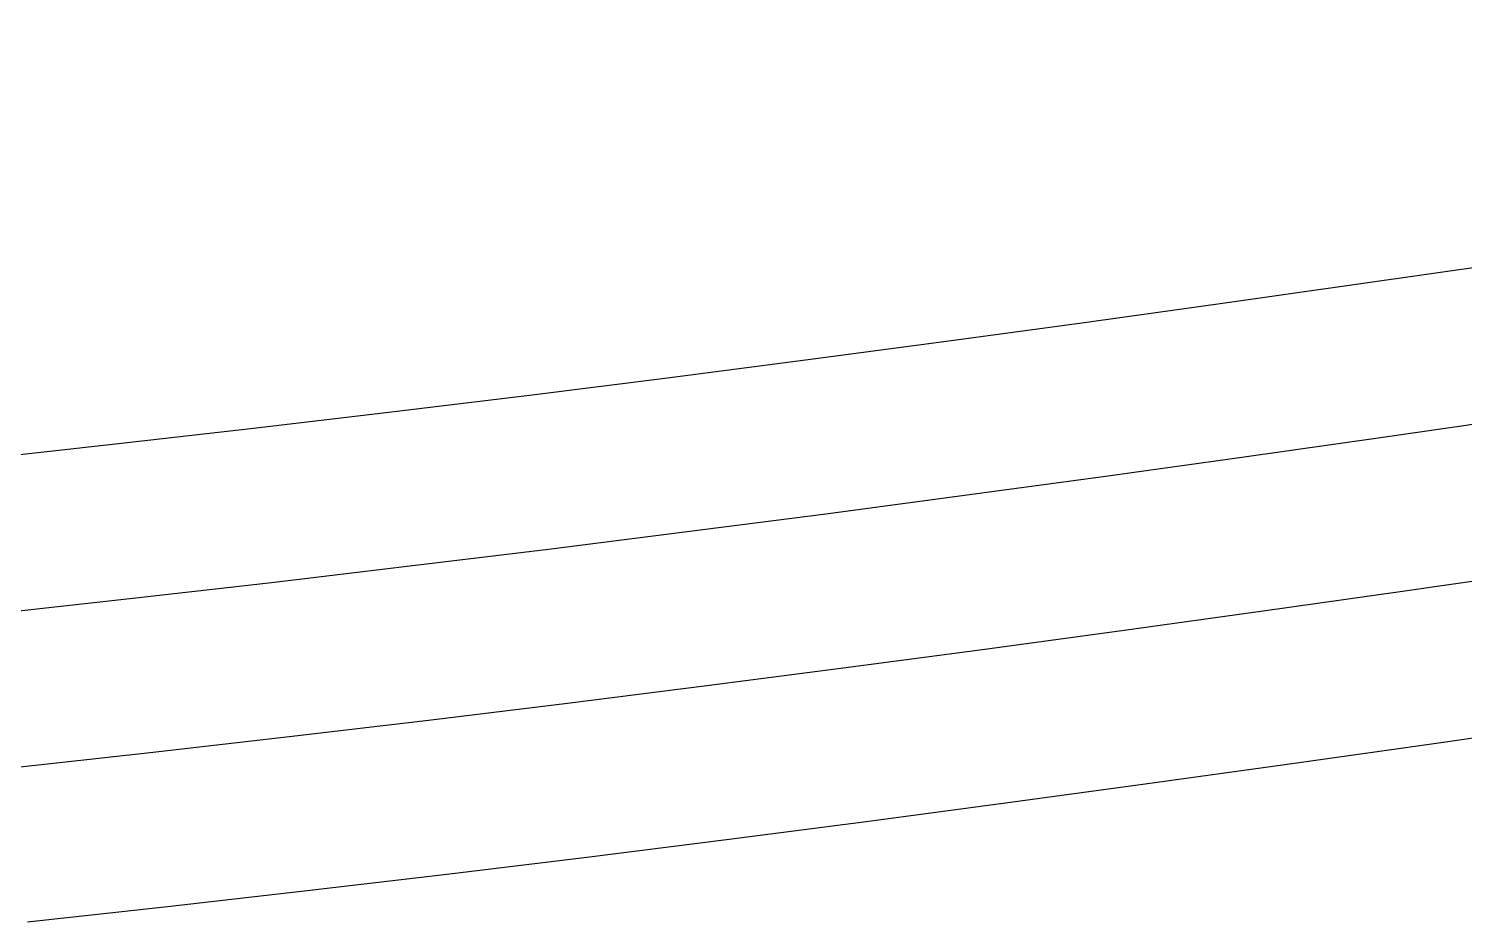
# Model space of a CAD drawing. Header units: metres. Extents: x 307927 to 319454, y 7427883 to 7434056.
# Drawn here: x 309707.78 to 309747.1, y 7432540.73 to 7432565.2 of the extents above; entities that cross this region are included whole.
import ezdxf

# ---------------------------------------------------------------- set-up
doc = ezdxf.new("R2010")
doc.units = ezdxf.units.M
doc.header["$LTSCALE"] = 10
doc.layers.get('0').update_dxf_attribs({"color": 255})
doc.layers.add('Jundiai - Layout MRS_v4_2013-mod$0$--Estudo MRS - Alternativa 1', color=2, linetype='Continuous', lineweight=30)
doc.layers.add('Jundiai - Layout MRS_v4_2013-mod$0$X-VIA-A-REMANEJAR', color=2, linetype='Continuous')

# ---------------------------------------------------------------- blocks, each defined once
blk = doc.blocks.new('ACAD_Jundiai-plataforma-acucar_Rn_2020 09 10 - GEOFERENCIADO')
at = {"layer": 'Jundiai - Layout MRS_v4_2013-mod$0$--Estudo MRS - Alternativa 1', "lineweight": 30}
for points in [[(309786.69, 7432560.397), (309782.872, 7432559.791), (309779.056, 7432559.187), (309775.241, 7432558.587), (309771.436, 7432557.992), (309767.627, 7432557.4), (309763.819, 7432556.815), (309760.013, 7432556.235), (309756.208, 7432555.662), (309752.404, 7432555.097), (309748.602, 7432554.541), (309744.801, 7432553.993), (309741.001, 7432553.456), (309737.202, 7432552.929), (309733.404, 7432552.413), (309729.606, 7432551.909), (309725.81, 7432551.418), (309722.014, 7432550.941), (309718.219, 7432550.477), (309714.425, 7432550.029), (309710.631, 7432549.596), (309706.838, 7432549.179)], [(309789.842, 7432565.202), (309786.022, 7432564.594), (309782.205, 7432563.988), (309778.392, 7432563.385), (309774.581, 7432562.785), (309770.782, 7432562.191), (309766.978, 7432561.6), (309763.176, 7432561.016), (309759.377, 7432560.437), (309755.579, 7432559.866), (309751.784, 7432559.302), (309747.991, 7432558.747), (309744.2, 7432558.201), (309740.411, 7432557.665), (309736.624, 7432557.139), (309732.838, 7432556.625), (309729.054, 7432556.123), (309725.272, 7432555.634), (309721.491, 7432555.158), (309717.712, 7432554.697), (309713.934, 7432554.25), (309710.158, 7432553.819), (309706.383, 7432553.405)]]:
    blk.add_lwpolyline(points, dxfattribs=at)
at = {"layer": 'Jundiai - Layout MRS_v4_2013-mod$0$X-VIA-A-REMANEJAR', "lineweight": 30}
for points in [[(309788.026, 7432552.002), (309784.205, 7432551.396), (309780.383, 7432550.791), (309776.563, 7432550.19), (309772.745, 7432549.593), (309768.925, 7432549), (309765.105, 7432548.412), (309761.285, 7432547.831), (309757.465, 7432547.256), (309753.644, 7432546.688), (309749.823, 7432546.129), (309746.002, 7432545.579), (309742.18, 7432545.038), (309738.358, 7432544.508), (309734.534, 7432543.989), (309730.71, 7432543.481), (309726.886, 7432542.987), (309723.06, 7432542.505), (309719.233, 7432542.038), (309715.406, 7432541.585), (309711.577, 7432541.148), (309707.748, 7432540.728)], [(309787.358, 7432556.2), (309783.538, 7432555.593), (309779.72, 7432554.989), (309775.902, 7432554.388), (309772.091, 7432553.792), (309768.276, 7432553.2), (309764.462, 7432552.613), (309760.649, 7432552.033), (309756.836, 7432551.459), (309753.024, 7432550.893), (309749.213, 7432550.335), (309745.402, 7432549.786), (309741.591, 7432549.247), (309737.78, 7432548.718), (309733.969, 7432548.201), (309730.158, 7432547.695), (309726.348, 7432547.202), (309722.537, 7432546.723), (309718.726, 7432546.258), (309714.915, 7432545.807), (309711.104, 7432545.372), (309707.293, 7432544.953)]]:
    blk.add_lwpolyline(points, dxfattribs=at)

msp = doc.modelspace()

# ---------------------------------------------------------------- block references
msp.add_blockref('ACAD_Jundiai-plataforma-acucar_Rn_2020 09 10 - GEOFERENCIADO', (0, 0))

doc.saveas('drawing.dxf')
